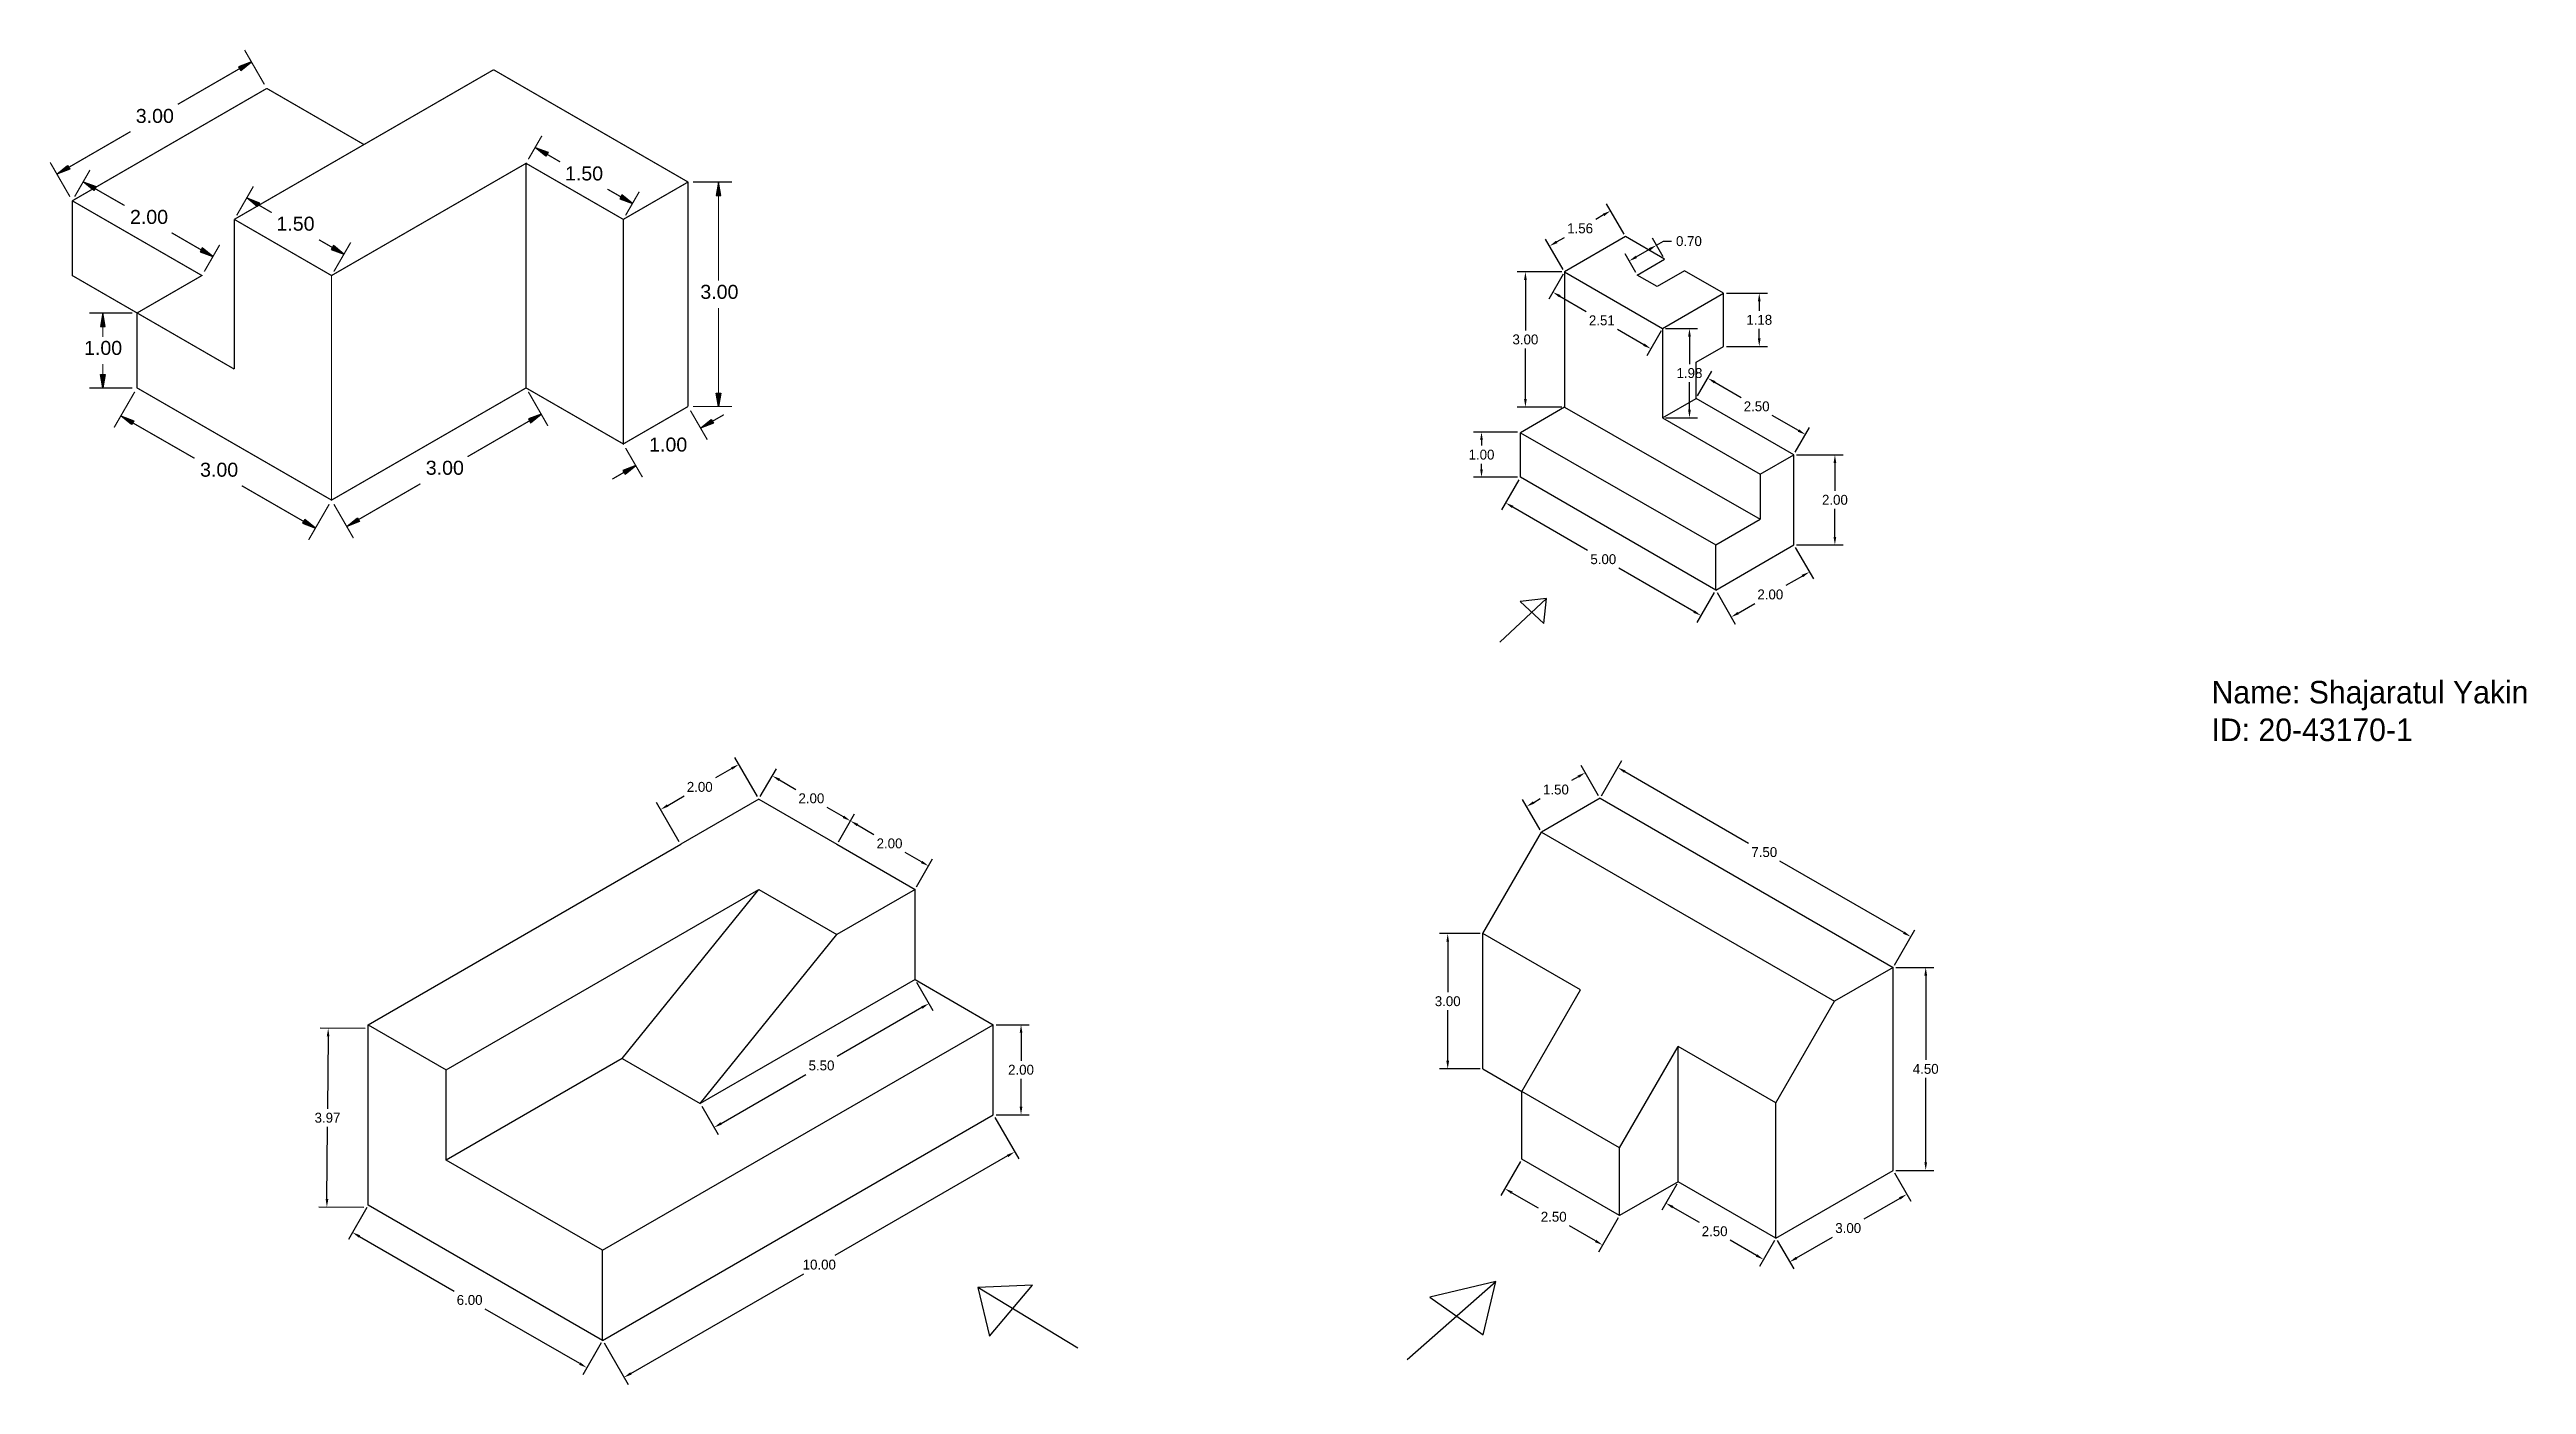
# Model space of a CAD drawing. Header units: inches. Extents: x 25.2 to 80.1, y 27 to 56.6.
import ezdxf

# ---------------------------------------------------------------- set-up
doc = ezdxf.new("R2010")
doc.units = ezdxf.units.IN
doc.header["$MEASUREMENT"] = 0
for name, color, linetype in [('H', 7, 'Continuous'), ('P', 7, 'Continuous'), ('T', 7, 'Continuous')]:
    doc.layers.add(name, color=color, linetype=linetype)
doc.dimstyles.get("Standard").update_dxf_attribs({"dimtxt": 0.22, "dimasz": 0.18, "dimexe": 0.18, "dimexo": 0.0625, "dimgap": 0.09, "dimtad": 0, "dimtih": 1, "dimtoh": 1, "dimzin": 0, "dimdsep": 46, "dimtxsty": 'Standard', "dimcen": 0.09, "dimadec": 0, "dimazin": 0, "dimtfac": 1, "dimtofl": 0, "dimtmove": 0, "dimatfit": 3, "dimfxl": 1, "dimtolj": 1, "dimtzin": 0, "dimarcsym": 0})

# ---------------------------------------------------------------- blocks, each defined once
blk = doc.blocks.new('*D10')
at = {"color": 0, "lineweight": -2}
for p, q in [((32.246, 30.888), (31.838, 30.182)), ((32.084, 30.248), (34.18, 29.038)), ((36.968, 27.428), (34.872, 28.638)), ((37.442, 27.888), (37.034, 27.182))]:
    blk.add_line(p, q, dxfattribs=at)
at = {"color": 0}
for points in [[(32.099, 30.274), (32.069, 30.222), (31.928, 30.338)], [(36.983, 27.454), (36.953, 27.402), (37.124, 27.338)]]:
    blk.add_solid(points, dxfattribs=at)
at = {"layer": 'Defpoints', "color": 0}
for p in [(32.277, 30.942), (37.473, 27.942), (37.124, 27.338)]:
    blk.add_point(p, dxfattribs=at)
at = {"color": 0, "insert": (34.526, 28.838), "char_height": 0.22, "attachment_point": 5}
blk.add_mtext('\\A1;6.00', dxfattribs=at)
blk = doc.blocks.new('*D11')
at = {"color": 0, "lineweight": -2}
for p, q in [((46.165, 32.888), (46.697, 31.966)), ((46.451, 32.032), (42.623, 29.822)), ((38.103, 27.212), (41.931, 29.422)), ((37.505, 27.888), (38.037, 26.966))]:
    blk.add_line(p, q, dxfattribs=at)
at = {"color": 0}
for points in [[(46.436, 32.058), (46.466, 32.006), (46.607, 32.122)], [(38.088, 27.238), (38.118, 27.186), (37.947, 27.122)]]:
    blk.add_solid(points, dxfattribs=at)
at = {"layer": 'Defpoints', "color": 0}
for p in [(46.134, 32.942), (46.607, 32.122), (37.473, 27.942)]:
    blk.add_point(p, dxfattribs=at)
at = {"color": 0, "insert": (42.277, 29.622), "char_height": 0.22, "attachment_point": 5}
blk.add_mtext('\\A1;10.00', dxfattribs=at)
blk = doc.blocks.new('*D9')
at = {"color": 0, "lineweight": -2}
for p, q in [((32.212, 34.855), (31.211, 34.862)), ((31.389, 34.681), (31.378, 33.078)), ((31.364, 31.075), (31.375, 32.678)), ((32.183, 30.889), (31.182, 30.896))]:
    blk.add_line(p, q, dxfattribs=at)
at = {"color": 0}
for points in [[(31.359, 34.681), (31.419, 34.681), (31.391, 34.861)], [(31.334, 31.075), (31.394, 31.074), (31.362, 30.895)]]:
    blk.add_solid(points, dxfattribs=at)
at = {"layer": 'Defpoints', "color": 0}
for p in [(31.391, 34.861), (32.274, 34.855), (32.246, 30.888)]:
    blk.add_point(p, dxfattribs=at)
at = {"color": 0, "insert": (31.376, 32.878), "char_height": 0.22, "attachment_point": 5}
blk.add_mtext('\\A1;3.97', dxfattribs=at)
blk = doc.blocks.new('*D12')
at = {"color": 0, "lineweight": -2}
for p, q in [((46.196, 34.942), (46.929, 34.942)), ((46.749, 34.762), (46.749, 34.142)), ((46.749, 33.122), (46.749, 33.742)), ((46.196, 32.942), (46.929, 32.942))]:
    blk.add_line(p, q, dxfattribs=at)
at = {"color": 0}
for points in [[(46.719, 34.762), (46.779, 34.762), (46.749, 34.942)], [(46.719, 33.122), (46.779, 33.122), (46.749, 32.942)]]:
    blk.add_solid(points, dxfattribs=at)
at = {"layer": 'Defpoints', "color": 0}
for p in [(46.134, 34.942), (46.749, 34.942), (46.134, 32.942)]:
    blk.add_point(p, dxfattribs=at)
at = {"color": 0, "insert": (46.749, 33.942), "char_height": 0.22, "attachment_point": 5}
blk.add_mtext('\\A1;2.00', dxfattribs=at)
blk = doc.blocks.new('*D13')
at = {"color": 0, "lineweight": -2}
for p, q in [((44.433, 35.888), (44.797, 35.257)), ((44.552, 35.322), (42.672, 34.237)), ((40.1, 32.752), (41.98, 33.837)), ((39.67, 33.138), (40.034, 32.507))]:
    blk.add_line(p, q, dxfattribs=at)
at = {"color": 0}
for points in [[(44.537, 35.348), (44.567, 35.296), (44.707, 35.412)], [(40.085, 32.778), (40.115, 32.726), (39.944, 32.662)]]:
    blk.add_solid(points, dxfattribs=at)
at = {"layer": 'Defpoints', "color": 0}
for p in [(44.402, 35.942), (44.707, 35.412), (39.638, 33.192)]:
    blk.add_point(p, dxfattribs=at)
at = {"color": 0, "insert": (42.326, 34.037), "char_height": 0.22, "attachment_point": 5}
blk.add_mtext('\\A1;5.50', dxfattribs=at)
blk = doc.blocks.new('*D14')
at = {"color": 0, "lineweight": -2}
for p, q in [((42.701, 38.997), (43.058, 39.615)), ((43.124, 39.369), (43.488, 39.159)), ((44.544, 38.549), (44.18, 38.759)), ((44.433, 37.997), (44.79, 38.615))]:
    blk.add_line(p, q, dxfattribs=at)
at = {"color": 0}
for points in [[(43.139, 39.395), (43.109, 39.343), (42.968, 39.459)], [(44.559, 38.575), (44.529, 38.523), (44.7, 38.459)]]:
    blk.add_solid(points, dxfattribs=at)
at = {"layer": 'Defpoints', "color": 0}
for p in [(42.669, 38.942), (44.7, 38.459), (44.402, 37.942)]:
    blk.add_point(p, dxfattribs=at)
at = {"color": 0, "insert": (43.834, 38.959), "char_height": 0.22, "attachment_point": 5}
blk.add_mtext('\\A1;2.00', dxfattribs=at)
blk = doc.blocks.new('*D15')
at = {"color": 0, "lineweight": -2}
for p, q in [((40.969, 39.997), (41.326, 40.615)), ((41.392, 40.369), (41.755, 40.159)), ((42.812, 39.549), (42.448, 39.759)), ((42.701, 38.997), (43.058, 39.615))]:
    blk.add_line(p, q, dxfattribs=at)
at = {"color": 0}
for points in [[(41.407, 40.395), (41.377, 40.343), (41.236, 40.459)], [(42.827, 39.575), (42.797, 39.523), (42.968, 39.459)]]:
    blk.add_solid(points, dxfattribs=at)
at = {"layer": 'Defpoints', "color": 0}
for p in [(40.937, 39.942), (42.968, 39.459), (42.669, 38.942)]:
    blk.add_point(p, dxfattribs=at)
at = {"color": 0, "insert": (42.102, 39.959), "char_height": 0.22, "attachment_point": 5}
blk.add_mtext('\\A1;2.00', dxfattribs=at)
blk = doc.blocks.new('*D16')
at = {"color": 0, "lineweight": -2}
for p, q in [((40.906, 39.997), (40.403, 40.868)), ((40.337, 40.622), (39.973, 40.412)), ((39.174, 38.997), (38.671, 39.868)), ((38.917, 39.802), (39.28, 40.012))]:
    blk.add_line(p, q, dxfattribs=at)
at = {"color": 0}
for points in [[(40.322, 40.648), (40.352, 40.596), (40.493, 40.712)], [(38.902, 39.828), (38.932, 39.776), (38.761, 39.712)]]:
    blk.add_solid(points, dxfattribs=at)
at = {"layer": 'Defpoints', "color": 0}
for p in [(38.761, 39.712), (40.937, 39.942), (39.205, 38.942)]:
    blk.add_point(p, dxfattribs=at)
at = {"color": 0, "insert": (39.627, 40.212), "char_height": 0.22, "attachment_point": 5}
blk.add_mtext('\\A1;2.00', dxfattribs=at)
blk = doc.blocks.new('*D24')
at = {"color": 0, "lineweight": -2}
for p, q in [((59.615, 40.015), (60.067, 40.798)), ((60.132, 40.552), (62.878, 38.967)), ((66.316, 36.982), (63.571, 38.567)), ((66.11, 36.265), (66.562, 37.048))]:
    blk.add_line(p, q, dxfattribs=at)
at = {"color": 0}
for points in [[(60.147, 40.578), (60.117, 40.526), (59.977, 40.642)], [(66.331, 37.008), (66.301, 36.956), (66.472, 36.892)]]:
    blk.add_solid(points, dxfattribs=at)
at = {"layer": 'Defpoints', "color": 0}
for p in [(59.583, 39.961), (66.472, 36.892), (66.079, 36.211)]:
    blk.add_point(p, dxfattribs=at)
at = {"color": 0, "insert": (63.224, 38.767), "char_height": 0.22, "attachment_point": 5}
blk.add_mtext('\\A1;7.50', dxfattribs=at)
blk = doc.blocks.new('*D25')
at = {"color": 0, "lineweight": -2}
for p, q in [((59.552, 40.015), (59.166, 40.685)), ((59.1, 40.439), (58.953, 40.354)), ((58.253, 39.265), (57.867, 39.935)), ((58.113, 39.869), (58.26, 39.954))]:
    blk.add_line(p, q, dxfattribs=at)
at = {"color": 0}
for points in [[(59.085, 40.465), (59.115, 40.413), (59.256, 40.529)], [(58.098, 39.895), (58.128, 39.843), (57.957, 39.779)]]:
    blk.add_solid(points, dxfattribs=at)
at = {"layer": 'Defpoints', "color": 0}
for p in [(59.256, 40.529), (59.583, 39.961), (58.284, 39.211)]:
    blk.add_point(p, dxfattribs=at)
at = {"color": 0, "insert": (58.606, 40.154), "char_height": 0.22, "attachment_point": 5}
blk.add_mtext('\\A1;1.50', dxfattribs=at)
blk = doc.blocks.new('*D26')
at = {"color": 0, "lineweight": -2}
for p, q in [((66.141, 36.211), (66.983, 36.211)), ((66.803, 36.031), (66.803, 34.161)), ((66.803, 31.891), (66.803, 33.761)), ((66.141, 31.711), (66.983, 31.711))]:
    blk.add_line(p, q, dxfattribs=at)
at = {"color": 0}
for points in [[(66.773, 36.031), (66.833, 36.031), (66.803, 36.211)], [(66.773, 31.891), (66.833, 31.891), (66.803, 31.711)]]:
    blk.add_solid(points, dxfattribs=at)
at = {"layer": 'Defpoints', "color": 0}
for p in [(66.079, 36.211), (66.079, 31.711), (66.803, 31.711)]:
    blk.add_point(p, dxfattribs=at)
at = {"color": 0, "insert": (66.803, 33.961), "char_height": 0.22, "attachment_point": 5}
blk.add_mtext('\\A1;4.50', dxfattribs=at)
blk = doc.blocks.new('*D27')
at = {"color": 0, "lineweight": -2}
for p, q in [((66.11, 31.657), (66.474, 31.026)), ((66.228, 31.092), (65.432, 30.632)), ((63.942, 29.772), (64.739, 30.232)), ((63.512, 30.157), (63.876, 29.526))]:
    blk.add_line(p, q, dxfattribs=at)
at = {"color": 0}
for points in [[(66.213, 31.118), (66.243, 31.066), (66.384, 31.182)], [(63.927, 29.798), (63.957, 29.746), (63.786, 29.682)]]:
    blk.add_solid(points, dxfattribs=at)
at = {"layer": 'Defpoints', "color": 0}
for p in [(66.079, 31.711), (66.384, 31.182), (63.481, 30.211)]:
    blk.add_point(p, dxfattribs=at)
at = {"color": 0, "insert": (65.085, 30.432), "char_height": 0.22, "attachment_point": 5}
blk.add_mtext('\\A1;3.00', dxfattribs=at)
blk = doc.blocks.new('*D28')
at = {"color": 0, "lineweight": -2}
for p, q in [((61.284, 31.407), (60.952, 30.831)), ((61.198, 30.897), (61.778, 30.562)), ((63.051, 29.827), (62.471, 30.162)), ((63.449, 30.157), (63.117, 29.581))]:
    blk.add_line(p, q, dxfattribs=at)
at = {"color": 0}
for points in [[(61.213, 30.923), (61.183, 30.871), (61.042, 30.987)], [(63.066, 29.853), (63.036, 29.801), (63.207, 29.737)]]:
    blk.add_solid(points, dxfattribs=at)
at = {"layer": 'Defpoints', "color": 0}
for p in [(61.316, 31.461), (63.481, 30.211), (63.207, 29.737)]:
    blk.add_point(p, dxfattribs=at)
at = {"color": 0, "insert": (62.124, 30.362), "char_height": 0.22, "attachment_point": 5}
blk.add_mtext('\\A1;2.50', dxfattribs=at)
blk = doc.blocks.new('*D29')
at = {"color": 0, "lineweight": -2}
for p, q in [((57.82, 31.907), (57.384, 31.152)), ((57.63, 31.218), (58.21, 30.883)), ((59.483, 30.148), (58.903, 30.483)), ((59.985, 30.657), (59.549, 29.902))]:
    blk.add_line(p, q, dxfattribs=at)
at = {"color": 0}
for points in [[(57.645, 31.244), (57.615, 31.192), (57.474, 31.308)], [(59.498, 30.174), (59.468, 30.122), (59.639, 30.058)]]:
    blk.add_solid(points, dxfattribs=at)
at = {"layer": 'Defpoints', "color": 0}
for p in [(57.851, 31.961), (60.016, 30.711), (59.639, 30.058)]:
    blk.add_point(p, dxfattribs=at)
at = {"color": 0, "insert": (58.557, 30.683), "char_height": 0.22, "attachment_point": 5}
blk.add_mtext('\\A1;2.50', dxfattribs=at)
blk = doc.blocks.new('*D30')
at = {"color": 0, "lineweight": -2}
for p, q in [((56.923, 36.961), (56.027, 36.961)), ((56.207, 36.781), (56.207, 35.661)), ((56.207, 34.141), (56.207, 35.261)), ((56.923, 33.961), (56.027, 33.961))]:
    blk.add_line(p, q, dxfattribs=at)
at = {"color": 0}
for points in [[(56.177, 36.781), (56.237, 36.781), (56.207, 36.961)], [(56.177, 34.141), (56.237, 34.141), (56.207, 33.961)]]:
    blk.add_solid(points, dxfattribs=at)
at = {"layer": 'Defpoints', "color": 0}
for p in [(56.985, 36.961), (56.207, 33.961), (56.985, 33.961)]:
    blk.add_point(p, dxfattribs=at)
at = {"color": 0, "insert": (56.207, 35.461), "char_height": 0.22, "attachment_point": 5}
blk.add_mtext('\\A1;3.00', dxfattribs=at)
blk = doc.blocks.new('*D31')
at = {"color": 0, "lineweight": -2}
for p, q in [((57.786, 47.022), (57.401, 46.354)), ((57.647, 46.42), (59.309, 45.46)), ((61.665, 44.1), (60.002, 45.06)), ((62.116, 44.522), (61.731, 43.854))]:
    blk.add_line(p, q, dxfattribs=at)
at = {"color": 0}
for points in [[(57.662, 46.446), (57.632, 46.394), (57.491, 46.51)], [(61.68, 44.126), (61.65, 44.074), (61.821, 44.01)]]:
    blk.add_solid(points, dxfattribs=at)
at = {"layer": 'Defpoints', "color": 0}
for p in [(57.817, 47.076), (62.147, 44.576), (61.821, 44.01)]:
    blk.add_point(p, dxfattribs=at)
at = {"color": 0, "insert": (59.656, 45.26), "char_height": 0.22, "attachment_point": 5}
blk.add_mtext('\\A1;5.00', dxfattribs=at)
blk = doc.blocks.new('*D32')
at = {"color": 0, "lineweight": -2}
for p, q in [((63.911, 45.522), (64.314, 44.822)), ((62.179, 44.522), (62.582, 43.822)), ((64.068, 44.888), (63.705, 44.678)), ((62.648, 44.068), (63.012, 44.278))]:
    blk.add_line(p, q, dxfattribs=at)
at = {"color": 0}
for points in [[(64.053, 44.914), (64.083, 44.862), (64.224, 44.978)], [(62.633, 44.094), (62.663, 44.042), (62.492, 43.978)]]:
    blk.add_solid(points, dxfattribs=at)
at = {"layer": 'Defpoints', "color": 0}
for p in [(63.879, 45.576), (62.147, 44.576), (64.224, 44.978)]:
    blk.add_point(p, dxfattribs=at)
at = {"color": 0, "insert": (63.358, 44.478), "char_height": 0.22, "attachment_point": 5}
blk.add_mtext('\\A1;2.00', dxfattribs=at)
blk = doc.blocks.new('*D33')
at = {"color": 0, "lineweight": -2}
for p, q in [((63.942, 47.576), (64.97, 47.576)), ((64.79, 47.396), (64.79, 46.776)), ((64.79, 45.756), (64.79, 46.376)), ((63.942, 45.576), (64.97, 45.576))]:
    blk.add_line(p, q, dxfattribs=at)
at = {"color": 0}
for points in [[(64.76, 47.396), (64.82, 47.396), (64.79, 47.576)], [(64.76, 45.756), (64.82, 45.756), (64.79, 45.576)]]:
    blk.add_solid(points, dxfattribs=at)
at = {"layer": 'Defpoints', "color": 0}
for p in [(63.879, 47.576), (64.79, 47.576), (63.879, 45.576)]:
    blk.add_point(p, dxfattribs=at)
at = {"color": 0, "insert": (64.79, 46.576), "char_height": 0.22, "attachment_point": 5}
blk.add_mtext('\\A1;2.00', dxfattribs=at)
blk = doc.blocks.new('*D34')
at = {"color": 0, "lineweight": -2}
for p, q in [((61.746, 48.88), (62.063, 49.429)), ((62.128, 49.183), (62.709, 48.848)), ((63.982, 48.113), (63.401, 48.448)), ((63.911, 47.63), (64.228, 48.179))]:
    blk.add_line(p, q, dxfattribs=at)
at = {"color": 0}
for points in [[(62.143, 49.209), (62.113, 49.157), (61.973, 49.273)], [(63.997, 48.139), (63.967, 48.087), (64.138, 48.023)]]:
    blk.add_solid(points, dxfattribs=at)
at = {"layer": 'Defpoints', "color": 0}
for p in [(61.714, 48.826), (64.138, 48.023), (63.879, 47.576)]:
    blk.add_point(p, dxfattribs=at)
at = {"color": 0, "insert": (63.055, 48.648), "char_height": 0.22, "attachment_point": 5}
blk.add_mtext('\\A1;2.50', dxfattribs=at)
blk = doc.blocks.new('*D35')
at = {"color": 0, "lineweight": -2}
for p, q in [((62.384, 51.156), (63.293, 51.156)), ((63.113, 50.976), (63.113, 50.766)), ((62.384, 49.976), (63.293, 49.976)), ((63.113, 50.156), (63.113, 50.366))]:
    blk.add_line(p, q, dxfattribs=at)
at = {"color": 0}
for points in [[(63.083, 50.976), (63.143, 50.976), (63.113, 51.156)], [(63.083, 50.156), (63.143, 50.156), (63.113, 49.976)]]:
    blk.add_solid(points, dxfattribs=at)
at = {"layer": 'Defpoints', "color": 0}
for p in [(62.322, 51.156), (62.322, 49.976), (63.113, 49.976)]:
    blk.add_point(p, dxfattribs=at)
at = {"color": 0, "insert": (63.113, 50.566), "char_height": 0.22, "attachment_point": 5}
blk.add_mtext('\\A1;1.18', dxfattribs=at)
blk = doc.blocks.new('*D36')
at = {"color": 0, "lineweight": -2}
for p, q in [((60.983, 51.965), (60.745, 52.377)), ((60.835, 52.221), (60.991, 52.311)), ((60.991, 52.311), (61.171, 52.311)), ((60.377, 51.615), (60.139, 52.027)), ((60.385, 51.961), (60.679, 52.131))]:
    blk.add_line(p, q, dxfattribs=at)
at = {"color": 0}
for points in [[(60.664, 52.157), (60.694, 52.105), (60.835, 52.221)], [(60.37, 51.987), (60.4, 51.935), (60.229, 51.871)]]:
    blk.add_solid(points, dxfattribs=at)
at = {"layer": 'Defpoints', "color": 0}
for p in [(60.835, 52.221), (61.014, 51.911), (60.408, 51.561)]:
    blk.add_point(p, dxfattribs=at)
at = {"color": 0, "insert": (61.554, 52.311), "char_height": 0.22, "attachment_point": 5}
blk.add_mtext('\\A1;0.70', dxfattribs=at)
blk = doc.blocks.new('*D37')
at = {"color": 0, "lineweight": -2}
for p, q in [((59.662, 52.894), (59.488, 52.794)), ((60.117, 52.465), (59.727, 53.139)), ((58.766, 51.685), (58.376, 52.359)), ((58.622, 52.294), (58.796, 52.394))]:
    blk.add_line(p, q, dxfattribs=at)
at = {"color": 0}
for points in [[(59.647, 52.92), (59.677, 52.868), (59.817, 52.984)], [(58.607, 52.32), (58.637, 52.268), (58.466, 52.204)]]:
    blk.add_solid(points, dxfattribs=at)
at = {"layer": 'Defpoints', "color": 0}
for p in [(59.817, 52.984), (60.148, 52.411), (58.797, 51.631)]:
    blk.add_point(p, dxfattribs=at)
at = {"color": 0, "insert": (59.142, 52.594), "char_height": 0.22, "attachment_point": 5}
blk.add_mtext('\\A1;1.56', dxfattribs=at)
blk = doc.blocks.new('*D38')
at = {"color": 0, "lineweight": -2}
for p, q in [((58.735, 51.631), (57.749, 51.631)), ((57.929, 51.451), (57.929, 50.331)), ((57.929, 48.811), (57.929, 49.931)), ((58.735, 48.631), (57.749, 48.631))]:
    blk.add_line(p, q, dxfattribs=at)
at = {"color": 0}
for points in [[(57.899, 51.451), (57.959, 51.451), (57.929, 51.631)], [(57.899, 48.811), (57.959, 48.811), (57.929, 48.631)]]:
    blk.add_solid(points, dxfattribs=at)
at = {"layer": 'Defpoints', "color": 0}
for p in [(58.797, 51.631), (57.929, 48.631), (58.797, 48.631)]:
    blk.add_point(p, dxfattribs=at)
at = {"color": 0, "insert": (57.929, 50.131), "char_height": 0.22, "attachment_point": 5}
blk.add_mtext('\\A1;3.00', dxfattribs=at)
blk = doc.blocks.new('*D39')
at = {"color": 0, "lineweight": -2}
for p, q in [((57.755, 48.08), (56.776, 48.08)), ((56.956, 47.9), (56.956, 47.778)), ((56.956, 47.256), (56.956, 47.378)), ((57.755, 47.076), (56.776, 47.076))]:
    blk.add_line(p, q, dxfattribs=at)
at = {"color": 0}
for points in [[(56.926, 47.9), (56.986, 47.9), (56.956, 48.08)], [(56.926, 47.256), (56.986, 47.256), (56.956, 47.076)]]:
    blk.add_solid(points, dxfattribs=at)
at = {"layer": 'Defpoints', "color": 0}
for p in [(57.817, 48.08), (56.956, 47.076), (57.817, 47.076)]:
    blk.add_point(p, dxfattribs=at)
at = {"color": 0, "insert": (56.956, 47.578), "char_height": 0.22, "attachment_point": 5}
blk.add_mtext('\\A1;1.00', dxfattribs=at)
blk = doc.blocks.new('*D40')
at = {"color": 0, "lineweight": -2}
for p, q in [((58.766, 51.577), (58.448, 51.025)), ((58.694, 51.091), (59.278, 50.754)), ((60.555, 50.016), (59.971, 50.354)), ((60.94, 50.322), (60.621, 49.77))]:
    blk.add_line(p, q, dxfattribs=at)
at = {"color": 0}
for points in [[(58.709, 51.117), (58.679, 51.065), (58.538, 51.181)], [(60.57, 50.042), (60.54, 49.99), (60.711, 49.926)]]:
    blk.add_solid(points, dxfattribs=at)
at = {"layer": 'Defpoints', "color": 0}
for p in [(58.797, 51.631), (60.971, 50.376), (60.711, 49.926)]:
    blk.add_point(p, dxfattribs=at)
at = {"color": 0, "insert": (59.624, 50.554), "char_height": 0.22, "attachment_point": 5}
blk.add_mtext('\\A1;2.51', dxfattribs=at)
blk = doc.blocks.new('*D41')
at = {"color": 0, "lineweight": -2}
for p, q in [((61.033, 50.376), (61.746, 50.376)), ((61.566, 50.196), (61.566, 49.586)), ((61.566, 48.576), (61.566, 49.186)), ((61.033, 48.396), (61.746, 48.396))]:
    blk.add_line(p, q, dxfattribs=at)
at = {"color": 0}
for points in [[(61.536, 50.196), (61.596, 50.196), (61.566, 50.376)], [(61.536, 48.576), (61.596, 48.576), (61.566, 48.396)]]:
    blk.add_solid(points, dxfattribs=at)
at = {"layer": 'Defpoints', "color": 0}
for p in [(60.971, 50.376), (60.971, 48.396), (61.566, 48.396)]:
    blk.add_point(p, dxfattribs=at)
at = {"color": 0, "insert": (61.566, 49.386), "char_height": 0.22, "attachment_point": 5}
blk.add_mtext('\\A1;1.98', dxfattribs=at)

msp = doc.modelspace()

# ---------------------------------------------------------------- hatches: boundary and pattern name
at = {"layer": 'H', "linetype": 'Continuous'}
for points in [[(29.454, 56.092), (29.405, 56.179), (29.688, 56.285), (29.454, 56.092)], [(36.216, 54.196), (35.982, 54.387), (36.265, 54.283), (36.216, 54.196)], [(25.379, 53.798), (25.613, 53.989), (25.663, 53.902), (25.379, 53.798)], [(26.195, 53.435), (25.961, 53.628), (26.245, 53.522), (26.195, 53.435)], [(29.82, 53.074), (29.586, 53.267), (29.869, 53.161), (29.82, 53.074)], [(38.136, 53.144), (37.853, 53.252), (37.902, 53.337), (38.136, 53.144)], [(39.994, 53.323), (40.043, 53.62), (40.094, 53.323), (39.994, 53.323)], [(28.836, 51.97), (28.552, 52.074), (28.601, 52.161), (28.836, 51.97)], [(31.741, 52.023), (31.457, 52.129), (31.506, 52.216), (31.741, 52.023)], [(26.347, 50.419), (26.398, 50.719), (26.447, 50.419), (26.347, 50.419)], [(26.398, 49.058), (26.347, 49.358), (26.447, 49.358), (26.398, 49.058)], [(40.043, 48.646), (39.994, 48.942), (40.094, 48.942), (40.043, 48.646)], [(27.031, 48.243), (26.797, 48.436), (27.08, 48.33), (27.031, 48.243)], [(35.879, 48.285), (35.83, 48.37), (36.114, 48.476), (35.879, 48.285)], [(39.646, 48.168), (39.88, 48.36), (39.93, 48.273), (39.646, 48.168)], [(37.975, 47.143), (37.924, 47.23), (38.208, 47.336), (37.975, 47.143)], [(31.107, 45.949), (30.824, 46.055), (30.875, 46.142), (31.107, 45.949)], [(31.805, 45.987), (32.037, 46.179), (32.088, 46.094), (31.805, 45.987)]]:
    msp.add_hatch(color=256, dxfattribs=at).paths.add_polyline_path(points)

# ---------------------------------------------------------------- linework, layer by layer
for p, q in [((60.148, 52.411), (58.797, 51.631)), ((61.014, 51.911), (60.148, 52.411)), ((58.797, 51.631), (60.971, 50.376)), ((58.797, 51.631), (58.797, 48.631)), ((60.408, 51.561), (61.014, 51.911)), ((61.456, 51.656), (60.85, 51.306)), ((62.322, 51.156), (61.456, 51.656)), ((60.85, 51.306), (60.408, 51.561)), ((60.971, 50.376), (62.322, 51.156)), ((62.321, 49.976), (62.322, 51.156)), ((60.971, 50.376), (60.971, 48.396)), ((61.714, 49.626), (62.321, 49.976)), ((61.714, 48.826), (61.714, 49.626)), ((58.797, 48.631), (57.817, 48.065)), ((58.797, 48.631), (63.136, 46.147)), ((60.971, 48.396), (61.714, 48.826)), ((60.971, 48.396), (63.136, 47.146)), ((63.879, 47.576), (61.714, 48.826)), ((57.817, 47.076), (57.817, 48.065)), ((57.817, 48.065), (62.147, 45.576)), ((63.136, 47.146), (63.879, 47.576)), ((63.879, 45.576), (63.879, 47.576)), ((62.147, 44.576), (57.817, 47.076)), ((63.136, 47.146), (63.136, 46.147)), ((62.147, 45.576), (63.136, 46.147)), ((62.147, 44.576), (63.879, 45.576)), ((62.147, 44.576), (62.147, 45.576)), ((57.361, 43.424), (58.396, 44.392)), ((58.396, 44.392), (57.816, 44.324)), ((57.816, 44.324), (58.339, 43.836)), ((58.339, 43.836), (58.396, 44.392)), ((40.937, 39.942), (39.205, 38.942)), ((40.937, 39.942), (42.669, 38.942)), ((59.583, 39.961), (58.284, 39.211)), ((59.583, 39.961), (66.079, 36.211)), ((56.985, 36.961), (58.284, 39.211)), ((58.284, 39.211), (64.78, 35.461)), ((32.277, 34.942), (39.205, 38.942)), ((42.669, 38.942), (44.402, 37.942)), ((34.009, 33.942), (40.937, 37.942)), ((37.906, 34.192), (40.937, 37.942)), ((40.937, 37.942), (42.669, 36.942)), ((44.402, 37.942), (42.669, 36.942)), ((44.402, 35.942), (44.402, 37.942)), ((39.638, 33.192), (42.669, 36.942)), ((59.15, 35.711), (56.985, 36.961)), ((56.985, 33.961), (56.985, 36.961)), ((44.402, 35.942), (39.638, 33.192)), ((44.402, 35.942), (46.134, 34.942)), ((57.851, 33.461), (59.15, 35.711)), ((66.079, 36.211), (64.78, 35.461)), ((66.079, 31.711), (66.079, 36.211)), ((63.481, 33.211), (64.78, 35.461)), ((32.277, 30.942), (32.277, 34.942)), ((32.277, 34.942), (34.009, 33.942)), ((37.473, 29.942), (46.134, 34.942)), ((46.134, 32.942), (46.134, 34.942)), ((37.906, 34.192), (34.009, 31.942)), ((37.906, 34.192), (39.638, 33.192)), ((60.016, 32.211), (61.316, 34.461)), ((61.316, 31.461), (61.316, 34.461)), ((63.481, 33.211), (61.316, 34.461)), ((34.009, 31.942), (34.009, 33.942)), ((56.985, 33.961), (57.851, 33.461)), ((57.851, 31.961), (57.851, 33.461)), ((60.016, 32.211), (57.851, 33.461)), ((63.481, 30.211), (63.481, 33.211)), ((37.473, 27.942), (46.134, 32.942)), ((37.473, 29.942), (34.009, 31.942)), ((60.016, 30.711), (57.851, 31.961)), ((60.016, 30.711), (60.016, 32.211)), ((61.316, 31.461), (60.016, 30.711)), ((63.481, 30.211), (61.316, 31.461)), ((63.481, 30.211), (66.079, 31.711)), ((37.473, 27.942), (32.277, 30.942)), ((37.473, 27.942), (37.473, 29.942)), ((47.003, 29.17), (45.789, 29.118)), ((48.005, 27.773), (45.789, 29.118)), ((45.789, 29.118), (46.053, 28.037)), ((46.053, 28.037), (47.003, 29.17)), ((55.307, 27.517), (57.274, 29.249)), ((57.274, 29.249), (55.808, 28.903)), ((56.996, 28.063), (57.274, 29.249)), ((55.808, 28.903), (56.996, 28.063))]:
    msp.add_line(p, q)
at = {"layer": 'P', "const_width": 0.0272}
for points in [[(29.977, 55.786), (29.539, 56.546)], [(29.429, 56.137), (28.057, 55.344)], [(29.31, 52.794), (35.057, 56.111)], [(39.368, 53.622), (35.057, 56.111)], [(25.719, 53.206), (30.03, 55.697)], [(30.03, 55.697), (32.185, 54.452)], [(25.636, 53.945), (27.008, 54.739)], [(35.828, 54.127), (36.127, 54.646)], [(25.666, 53.297), (25.228, 54.057)], [(31.465, 46.571), (35.777, 49.058), (35.777, 54.036), (31.465, 51.549), (31.465, 46.571), (27.154, 49.058), (27.154, 50.719), (28.592, 51.549), (25.719, 53.206)], [(25.77, 53.297), (26.11, 53.887)], [(35.777, 54.036), (37.932, 52.794), (37.932, 47.816), (35.777, 49.058)], [(36.238, 54.24), (36.533, 54.068)], [(26.22, 53.478), (26.876, 53.102)], [(29.363, 52.883), (29.733, 53.526)], [(37.877, 53.295), (37.58, 53.465)], [(39.368, 53.622), (37.932, 52.794)], [(37.983, 52.883), (38.285, 53.405)], [(39.368, 48.646), (39.368, 53.622)], [(39.474, 53.622), (40.342, 53.622)], [(40.043, 53.325), (40.043, 51.435)], [(25.719, 53.206), (25.719, 51.549), (29.31, 49.474)], [(31.465, 51.549), (29.31, 52.794)], [(29.31, 52.794), (29.31, 49.474)], [(29.843, 53.117), (30.138, 52.945)], [(28.575, 52.118), (27.921, 52.497)], [(28.645, 51.638), (28.985, 52.229)], [(31.482, 52.172), (31.185, 52.343)], [(31.517, 51.638), (31.89, 52.282)], [(27.052, 50.719), (26.097, 50.719)], [(40.043, 48.942), (40.043, 50.832)], [(26.396, 50.419), (26.396, 50.19)], [(26.396, 49.358), (26.396, 49.587)], [(27.052, 49.058), (26.097, 49.058)], [(27.103, 48.971), (26.645, 48.179)], [(35.828, 48.971), (36.261, 48.217)], [(35.853, 48.328), (34.481, 47.534)], [(37.932, 47.816), (39.368, 48.646)], [(39.421, 48.555), (39.795, 47.909)], [(39.474, 48.646), (40.342, 48.646)], [(39.905, 48.317), (40.162, 48.464)], [(27.053, 48.287), (28.429, 47.497)], [(37.983, 47.725), (38.357, 47.079)], [(30.848, 46.098), (29.475, 46.89)], [(32.062, 46.138), (33.434, 46.932)], [(37.949, 47.187), (37.69, 47.037)], [(31.414, 46.48), (30.958, 45.69)], [(31.517, 46.48), (31.95, 45.73)]]:
    msp.add_lwpolyline(points, dxfattribs=at)
at = {"layer": 'P'}
for points in [[(29.405, 56.179), (29.454, 56.094), (29.688, 56.287), (29.405, 56.179)], [(36.265, 54.283), (36.214, 54.198), (35.982, 54.387), (36.265, 54.283)], [(25.611, 53.989), (25.663, 53.904), (25.379, 53.798), (25.611, 53.989)], [(26.245, 53.522), (26.195, 53.435), (25.961, 53.628), (26.245, 53.522)], [(29.869, 53.161), (29.818, 53.076), (29.586, 53.269), (29.869, 53.161)], [(37.902, 53.338), (37.853, 53.252), (38.136, 53.146), (37.902, 53.338)], [(39.992, 53.325), (40.092, 53.325), (40.043, 53.622), (39.992, 53.325)], [(28.601, 52.161), (28.55, 52.074), (28.834, 51.97), (28.601, 52.161)], [(31.506, 52.216), (31.457, 52.129), (31.741, 52.023), (31.506, 52.216)], [(26.347, 50.419), (26.447, 50.419), (26.396, 50.719), (26.347, 50.419)], [(26.347, 49.358), (26.447, 49.358), (26.396, 49.058), (26.347, 49.358)], [(39.992, 48.942), (40.092, 48.942), (40.043, 48.646), (39.992, 48.942)], [(27.08, 48.33), (27.029, 48.245), (26.797, 48.438), (27.08, 48.33)], [(35.828, 48.372), (35.879, 48.285), (36.112, 48.476), (35.828, 48.372)], [(39.879, 48.36), (39.93, 48.273), (39.646, 48.168), (39.879, 48.36)], [(37.924, 47.23), (37.973, 47.145), (38.208, 47.338), (37.924, 47.23)], [(30.873, 46.142), (30.824, 46.057), (31.107, 45.949), (30.873, 46.142)], [(32.037, 46.181), (32.086, 46.094), (31.803, 45.989), (32.037, 46.181)]]:
    msp.add_lwpolyline(points, dxfattribs=at)

# ---------------------------------------------------------------- texts
at = {"insert": (73.139, 42.563), "char_height": 0.5, "width": 12.28779, "attachment_point": 1}
msp.add_mtext('Name: Shajaratul Yakin\\PID: 20-43170-1', dxfattribs=at)
at = {"layer": 'T', "char_height": 0.31072, "attachment_point": 7}
for s, insert in [('{\\fArial|b0|i0|c0|p18;3.00}', (27.126, 54.928)), ('{\\fArial|b0|i0|c0|p18;1.50}', (36.64, 53.653)), ('{\\fArial|b0|i0|c0|p18;2.00}', (26.997, 52.689)), ('{\\fArial|b0|i0|c0|p18;1.50}', (30.244, 52.539)), ('{\\fArial|b0|i0|c0|p18;3.00}', (39.64, 51.028)), ('{\\fArial|b0|i0|c0|p18;1.00}', (25.979, 49.785)), ('{\\fArial|b0|i0|c0|p18;1.00}', (38.505, 47.642)), ('{\\fArial|b0|i0|c0|p18;3.00}', (28.551, 47.085)), ('{\\fArial|b0|i0|c0|p18;3.00}', (33.554, 47.128))]:
    msp.add_mtext(s, dxfattribs=dict(at, insert=insert))

# ---------------------------------------------------------------- dimensions: what is measured, and where the dimension line sits
for p1, p2, distance, picture, middle in [((58.797, 51.631), (60.148, 52.411), 0.661, '*D37', (59.142, 52.594)), ((60.408, 51.561), (61.014, 51.911), 0.358, '*D36', (61.554, 52.311)), ((58.797, 51.631), (58.797, 48.631), -0.868, '*D38', (57.929, 50.131)), ((58.797, 51.631), (60.971, 50.376), -0.519, '*D40', (59.624, 50.554)), ((62.322, 51.156), (62.322, 49.976), 0.791, '*D35', (63.113, 50.566)), ((60.971, 50.376), (60.971, 48.396), 0.595, '*D41', (61.566, 49.386)), ((61.714, 48.826), (63.879, 47.576), 0.516, '*D34', (63.055, 48.648)), ((57.817, 48.08), (57.817, 47.076), -0.862, '*D39', (56.956, 47.578)), ((63.879, 45.576), (63.879, 47.576), -0.91, '*D33', (64.79, 46.576)), ((57.817, 47.076), (62.147, 44.576), -0.653, '*D31', (59.656, 45.26)), ((62.147, 44.576), (63.879, 45.576), -0.69, '*D32', (63.358, 44.478)), ((40.937, 39.942), (39.205, 38.942), -0.889, '*D16', (39.627, 40.212)), ((58.284, 39.211), (59.583, 39.961), 0.655, '*D25', (58.606, 40.154)), ((59.583, 39.961), (66.079, 36.211), 0.786, '*D24', (63.224, 38.767)), ((40.937, 39.942), (42.669, 38.942), 0.597, '*D15', (42.102, 39.959)), ((42.669, 38.942), (44.402, 37.942), 0.597, '*D14', (43.834, 38.959)), ((56.985, 36.961), (56.985, 33.961), -0.779, '*D30', (56.207, 35.461)), ((39.638, 33.192), (44.402, 35.942), -0.612, '*D13', (42.326, 34.037)), ((66.079, 36.211), (66.079, 31.711), 0.725, '*D26', (66.803, 33.961)), ((32.246, 30.888), (32.274, 34.855), 0.884, '*D9', (31.376, 32.878)), ((46.134, 32.942), (46.134, 34.942), -0.615, '*D12', (46.749, 33.942)), ((37.473, 27.942), (46.134, 32.942), -0.947, '*D11', (42.277, 29.622)), ((57.851, 31.961), (60.016, 30.711), -0.755, '*D29', (58.557, 30.683)), ((61.316, 31.461), (63.481, 30.211), -0.548, '*D28', (62.124, 30.362)), ((63.481, 30.211), (66.079, 31.711), -0.611, '*D27', (65.085, 30.432)), ((32.277, 30.942), (37.473, 27.942), -0.698, '*D10', (34.526, 28.838))]:
    dim = msp.add_aligned_dim(p1=p1, p2=p2, distance=distance, dimstyle='Standard')
    dim.commit()
    dim.dimension.update_dxf_attribs({"geometry": picture, "text_midpoint": middle})

doc.saveas('drawing.dxf')
